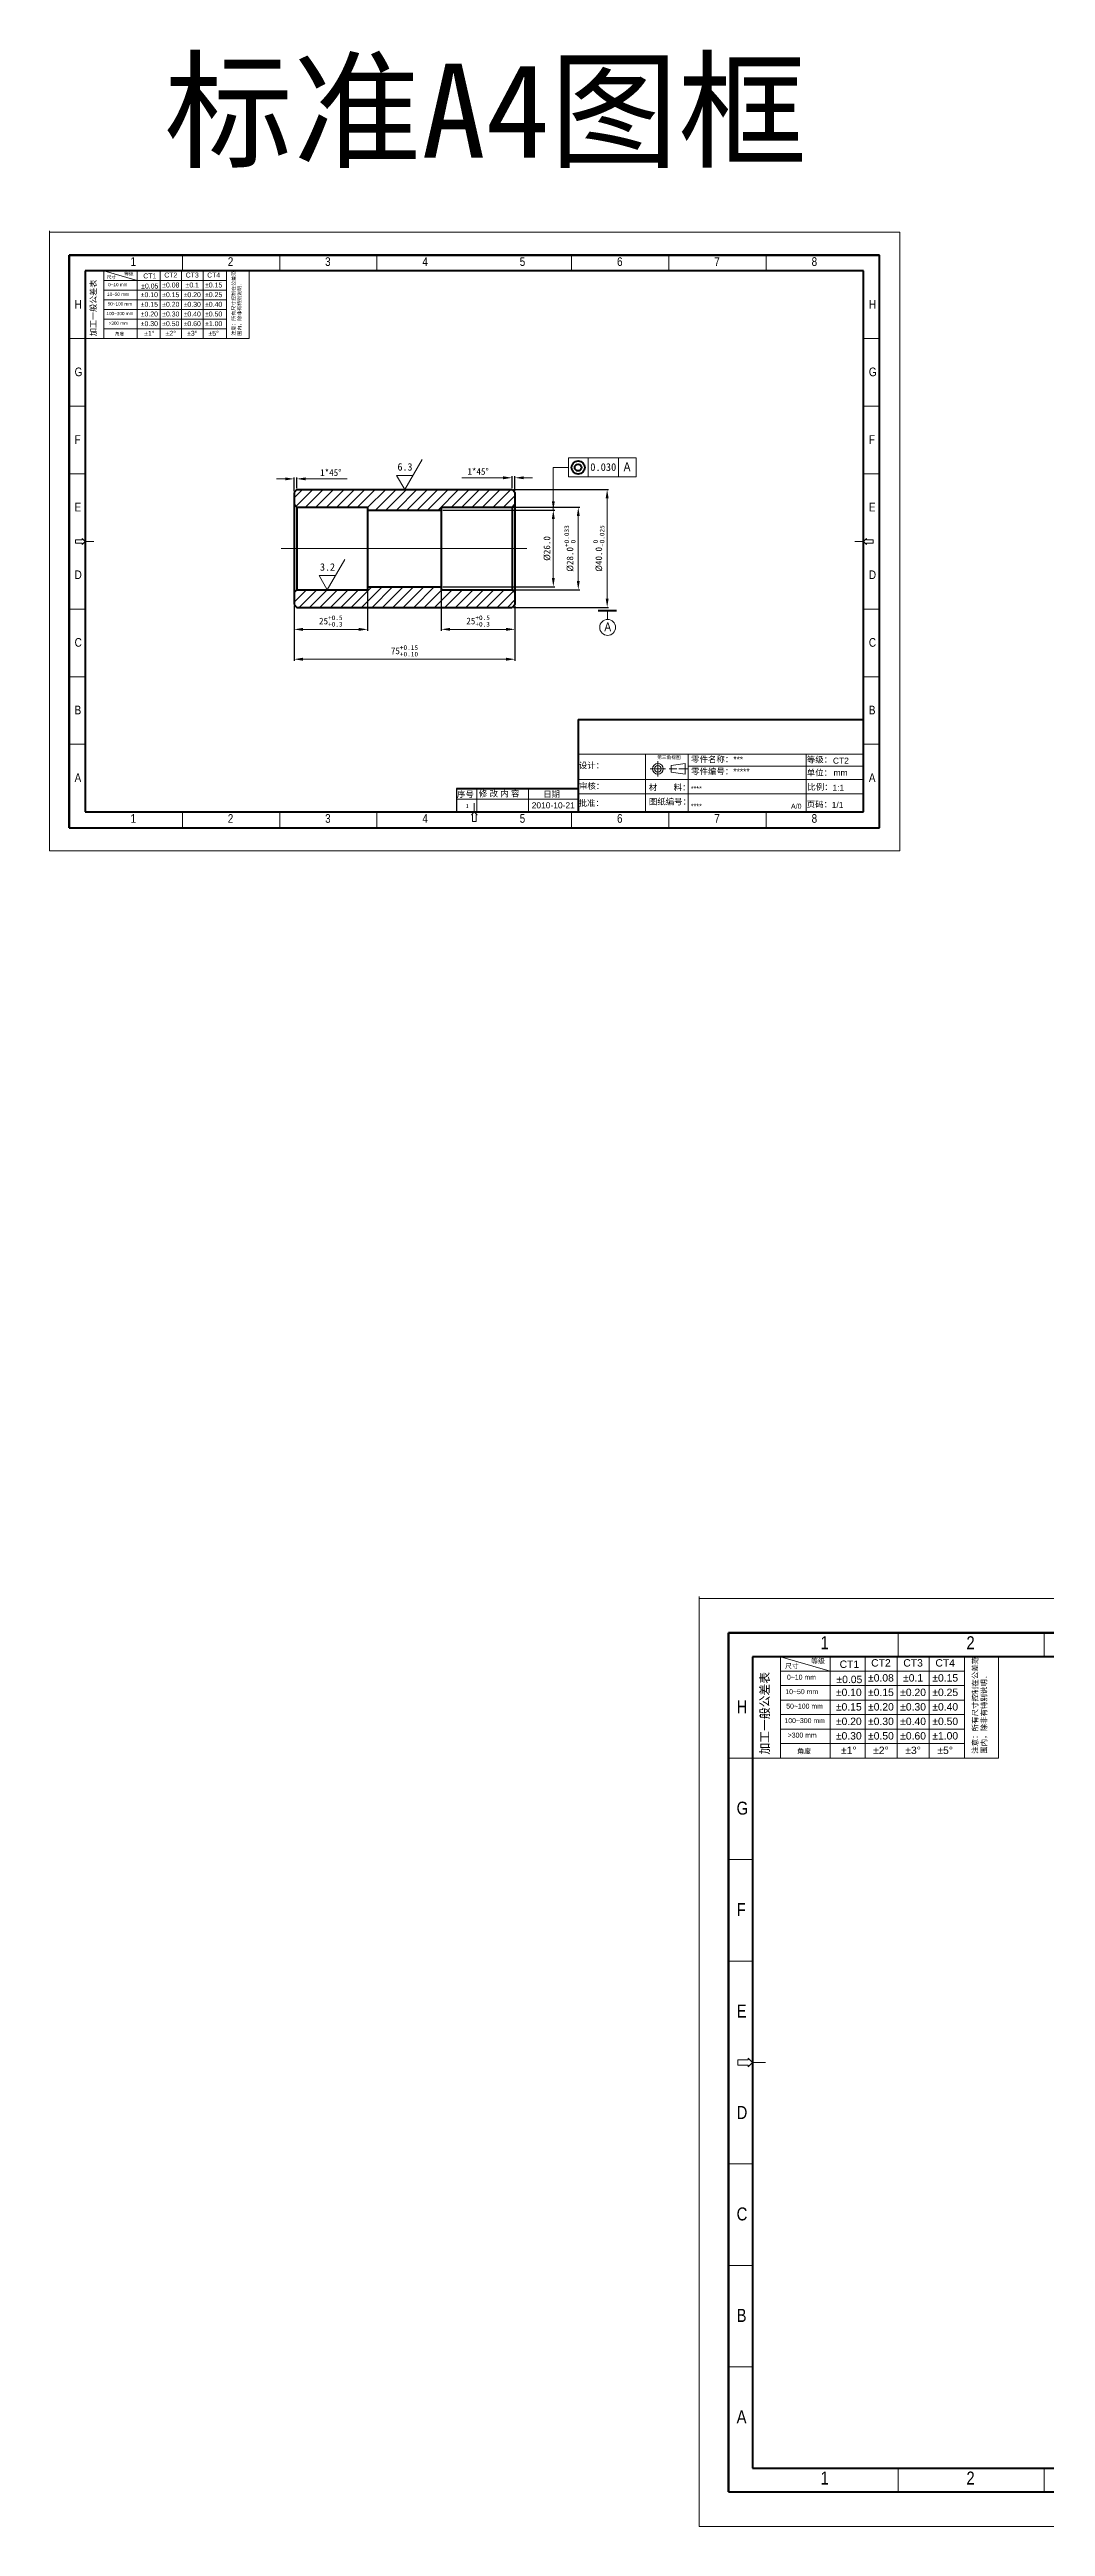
# Model space of a CAD drawing. Header units: millimetres. Extents: x -701 to 1485, y 792 to 1708.
# Drawn here: x 482 to 820, y 792 to 1633 of the extents above; entities that cross this region are included whole.
import ezdxf
from ezdxf.enums import TextEntityAlignment as Align
from ezdxf.lldxf.tags import DXFTag

# ---------------------------------------------------------------- set-up
doc = ezdxf.new("R2010")
doc.units = ezdxf.units.MM
for name, color, linetype, lineweight in [('中心线', 7, 'CENTER', 18), ('粗实线', 7, 'Continuous', 40), ('细实线', 7, 'Continuous', 18)]:
    doc.layers.add(name, color=color, linetype=linetype, lineweight=lineweight)
doc.styles.add('SEACAD_arial_ttf', font='arial.ttf', dxfattribs={"height": 0.2})
doc.styles.add('TT', font='')
doc.styles.get('TT').set_extended_font_data('SimSun')
tags = doc.linetypes.add('CENTER', pattern=[0.6, 0.375, -0.075, 0.075, -0.075]).pattern_tags.tags
tags[10:11] = [DXFTag(74, 4), DXFTag(75, 0), DXFTag(340, '0'), DXFTag(46, 1.0), DXFTag(50, 0.0), DXFTag(44, 0.0), DXFTag(45, 0.0)]
tags[8:9] = [DXFTag(74, 4), DXFTag(75, 0), DXFTag(340, '0'), DXFTag(46, 1.0), DXFTag(50, 0.0), DXFTag(44, 0.0), DXFTag(45, 0.0)]
tags[6:7] = [DXFTag(74, 4), DXFTag(75, 0), DXFTag(340, '0'), DXFTag(46, 1.0), DXFTag(50, 0.0), DXFTag(44, 0.0), DXFTag(45, 0.0)]
tags[4:5] = [DXFTag(74, 4), DXFTag(75, 0), DXFTag(340, '0'), DXFTag(46, 1.0), DXFTag(50, 0.0), DXFTag(44, 0.0), DXFTag(45, 0.0)]
doc.dimstyles.new('A4', dxfattribs={"dimtxt": 2.25, "dimasz": 3, "dimexe": 0.5, "dimexo": 0.5, "dimgap": 1, "dimtad": 1, "dimdec": 1, "dimzin": 0, "dimdsep": 46, "dimtxsty": 'Standard', "dimcen": 0, "dimclrd": 256, "dimclre": 256, "dimclrt": 256, "dimadec": 1, "dimazin": 0, "dimtp": 0.01, "dimtm": 0.01, "dimtfac": 0.6, "dimtdec": 1, "dimtofl": 0, "dimtmove": 0, "dimatfit": 3, "dimfxl": 0, "dimtolj": 1, "dimtzin": 0, "dimlwd": 9, "dimarcsym": 0})

# ---------------------------------------------------------------- blocks, each defined once
blk = doc.blocks.new('*D9')
at = {"layer": 'Defpoints', "color": 0}
for p in [(614.6, 1476.35), (652.63, 1476.35), (614.6, 1450.35)]:
    blk.add_point(p, dxfattribs=at)
at = {"layer": '细实线', "lineweight": -2}
for p, q in [((615.1, 1476.35), (653.13, 1476.35)), ((615.1, 1450.35), (653.13, 1450.35))]:
    blk.add_line(p, q, dxfattribs=at)
at = {"layer": '细实线', "lineweight": 9}
blk.add_line((652.63, 1453.35), (652.63, 1473.35), dxfattribs=at)
at = {"layer": '细实线'}
for points in [[(652.13, 1473.35), (653.13, 1473.35), (652.63, 1476.35)], [(652.13, 1453.35), (653.13, 1453.35), (652.63, 1450.35)]]:
    blk.add_solid(points, dxfattribs=at)
at = {"layer": '细实线', "insert": (650.5, 1463.35), "char_height": 2.25, "attachment_point": 5, "rotation": 90}
blk.add_mtext('\\A1;%%c26.0', dxfattribs=at)
blk = doc.blocks.new('*D10')
at = {"layer": 'Defpoints', "color": 0}
for p in [(638.6, 1477.35), (638.6, 1449.35), (661.1, 1449.35)]:
    blk.add_point(p, dxfattribs=at)
at = {"layer": '细实线', "lineweight": -2}
for p, q in [((639.1, 1477.35), (661.6, 1477.35)), ((639.1, 1449.35), (661.6, 1449.35))]:
    blk.add_line(p, q, dxfattribs=at)
at = {"layer": '细实线', "lineweight": 9}
blk.add_line((661.1, 1474.35), (661.1, 1452.35), dxfattribs=at)
at = {"layer": '细实线'}
for points in [[(660.6, 1474.35), (661.6, 1474.35), (661.1, 1477.35)], [(660.6, 1452.35), (661.6, 1452.35), (661.1, 1449.35)]]:
    blk.add_solid(points, dxfattribs=at)
at = {"layer": '细实线', "insert": (658.27, 1463.35), "char_height": 2.25, "attachment_point": 5, "rotation": 90}
blk.add_mtext('\\A1;%%c28.0{\\H0.7x;\\S+0.033^  0;}', dxfattribs=at)
blk = doc.blocks.new('*D11')
at = {"layer": 'Defpoints', "color": 0}
for p in [(564.6, 1482.35), (565.6, 1486.98), (565.6, 1483.35)]:
    blk.add_point(p, dxfattribs=at)
at = {"layer": '细实线', "lineweight": 9}
for p, q in [((561.6, 1486.98), (558.6, 1486.98)), ((568.6, 1486.98), (582.6, 1486.98))]:
    blk.add_line(p, q, dxfattribs=at)
at = {"layer": '细实线', "lineweight": -2}
for p, q in [((564.6, 1482.85), (564.6, 1487.48)), ((565.6, 1483.85), (565.6, 1487.48))]:
    blk.add_line(p, q, dxfattribs=at)
at = {"layer": '细实线'}
for points in [[(561.6, 1487.48), (561.6, 1486.48), (564.6, 1486.98)], [(568.6, 1487.48), (568.6, 1486.48), (565.6, 1486.98)]]:
    blk.add_solid(points, dxfattribs=at)
at = {"layer": '细实线', "insert": (577.1, 1489.1), "char_height": 2.25, "attachment_point": 5}
blk.add_mtext('\\A1;1*45%%d', dxfattribs=at)
blk = doc.blocks.new('*D12')
at = {"layer": 'Defpoints', "color": 0}
for p in [(638.6, 1487.35), (638.6, 1483.35), (639.6, 1482.35)]:
    blk.add_point(p, dxfattribs=at)
at = {"layer": '细实线', "lineweight": 9}
for p, q in [((635.6, 1487.35), (621.6, 1487.35)), ((642.6, 1487.35), (645.6, 1487.35))]:
    blk.add_line(p, q, dxfattribs=at)
at = {"layer": '细实线', "lineweight": -2}
for p, q in [((638.6, 1483.85), (638.6, 1487.85)), ((639.6, 1482.85), (639.6, 1487.85))]:
    blk.add_line(p, q, dxfattribs=at)
at = {"layer": '细实线'}
for points in [[(635.6, 1487.85), (635.6, 1486.85), (638.6, 1487.35)], [(642.6, 1487.85), (642.6, 1486.85), (639.6, 1487.35)]]:
    blk.add_solid(points, dxfattribs=at)
at = {"layer": '细实线', "insert": (627.1, 1489.47), "char_height": 2.25, "attachment_point": 5}
blk.add_mtext('\\A1;1*45%%d', dxfattribs=at)
blk = doc.blocks.new('*D13')
at = {"layer": 'Defpoints', "color": 0}
for p in [(638.6, 1483.35), (638.6, 1443.35), (670.9, 1443.35)]:
    blk.add_point(p, dxfattribs=at)
at = {"layer": '细实线', "lineweight": -2}
for p, q in [((639.1, 1483.35), (671.4, 1483.35)), ((639.1, 1443.35), (671.4, 1443.35))]:
    blk.add_line(p, q, dxfattribs=at)
at = {"layer": '细实线', "lineweight": 9}
blk.add_line((670.9, 1480.35), (670.9, 1446.35), dxfattribs=at)
at = {"layer": '细实线'}
for points in [[(670.4, 1480.35), (671.4, 1480.35), (670.9, 1483.35)], [(670.4, 1446.35), (671.4, 1446.35), (670.9, 1443.35)]]:
    blk.add_solid(points, dxfattribs=at)
at = {"layer": '细实线', "insert": (668.07, 1463.35), "char_height": 2.25, "attachment_point": 5, "rotation": 90}
blk.add_mtext('\\A1;%%c40.0{\\H0.7x;\\S 0^ -0.025;}', dxfattribs=at)
blk = doc.blocks.new('*D14')
at = {"layer": 'Defpoints', "color": 0}
for p in [(614.6, 1449.35), (639.6, 1444.35), (639.6, 1435.89)]:
    blk.add_point(p, dxfattribs=at)
at = {"layer": '细实线', "lineweight": -2}
for p, q in [((614.6, 1448.85), (614.6, 1435.39)), ((639.6, 1443.85), (639.6, 1435.39))]:
    blk.add_line(p, q, dxfattribs=at)
at = {"layer": '细实线', "lineweight": 9}
blk.add_line((617.6, 1435.89), (636.6, 1435.89), dxfattribs=at)
at = {"layer": '细实线'}
for points in [[(617.6, 1436.39), (617.6, 1435.39), (614.6, 1435.89)], [(636.6, 1436.39), (636.6, 1435.39), (639.6, 1435.89)]]:
    blk.add_solid(points, dxfattribs=at)
at = {"layer": '细实线', "insert": (627.1, 1438.73), "char_height": 2.25, "attachment_point": 5}
blk.add_mtext('\\A1;25{\\H0.7x;\\S+0.5^ +0.3;}', dxfattribs=at)
blk = doc.blocks.new('*D15')
at = {"layer": 'Defpoints', "color": 0}
for p in [(589.6, 1449.35), (564.6, 1444.35), (589.6, 1435.88)]:
    blk.add_point(p, dxfattribs=at)
at = {"layer": '细实线', "lineweight": -2}
for p, q in [((589.6, 1448.85), (589.6, 1435.38)), ((564.6, 1443.85), (564.6, 1435.38))]:
    blk.add_line(p, q, dxfattribs=at)
at = {"layer": '细实线', "lineweight": 9}
blk.add_line((567.6, 1435.88), (586.6, 1435.88), dxfattribs=at)
at = {"layer": '细实线'}
for points in [[(567.6, 1436.38), (567.6, 1435.38), (564.6, 1435.88)], [(586.6, 1436.38), (586.6, 1435.38), (589.6, 1435.88)]]:
    blk.add_solid(points, dxfattribs=at)
at = {"layer": '细实线', "insert": (577.1, 1438.72), "char_height": 2.25, "attachment_point": 5}
blk.add_mtext('\\A1;25{\\H0.7x;\\S+0.5^ +0.3;}', dxfattribs=at)
blk = doc.blocks.new('*D16')
at = {"layer": 'Defpoints', "color": 0}
for p in [(564.6, 1444.35), (639.6, 1444.35), (639.6, 1425.75)]:
    blk.add_point(p, dxfattribs=at)
at = {"layer": '细实线', "lineweight": -2}
for p, q in [((564.6, 1443.85), (564.6, 1425.25)), ((639.6, 1443.85), (639.6, 1425.25))]:
    blk.add_line(p, q, dxfattribs=at)
at = {"layer": '细实线', "lineweight": 9}
blk.add_line((567.6, 1425.75), (636.6, 1425.75), dxfattribs=at)
at = {"layer": '细实线'}
for points in [[(567.6, 1426.25), (567.6, 1425.25), (564.6, 1425.75)], [(636.6, 1426.25), (636.6, 1425.25), (639.6, 1425.75)]]:
    blk.add_solid(points, dxfattribs=at)
at = {"layer": '细实线', "insert": (602.1, 1428.58), "char_height": 2.25, "attachment_point": 5}
blk.add_mtext('\\A1;75{\\H0.7x;\\S+0.15^ +0.10;}', dxfattribs=at)

msp = doc.modelspace()

# ---------------------------------------------------------------- hatches: boundary and pattern name
at = {"layer": '细实线'}
h = msp.add_hatch(dxfattribs=at)
h.set_pattern_fill('ANSI31', color=256, scale=20, style=0)
h.set_pattern_definition([(45, (57.1675, 1347.8352), (-1.767767, 1.767767), [])])
h.paths.add_polyline_path([(614.6, 1476.35), (614.6, 1477.35), (638.6, 1477.35), (639.6, 1478.35), (639.6, 1482.35), (638.6, 1483.35), (565.6, 1483.35), (564.6, 1482.35), (564.6, 1478.35), (565.6, 1477.35), (589.6, 1477.35), (589.6, 1476.35)])
h.paths.add_polyline_path([(638.6, 1443.35), (639.6, 1444.35), (639.6, 1448.35), (638.6, 1449.35), (614.6, 1449.35), (614.6, 1450.35), (589.6, 1450.35), (589.6, 1449.35), (565.6, 1449.35), (564.6, 1448.35), (564.6, 1444.35), (565.6, 1443.35)])

# ---------------------------------------------------------------- linework, layer by layer
msp.add_line((619.71, 1381.8), (619.71, 1373.89))
at = {"layer": '中心线'}
msp.add_line((560.27, 1463.35), (643.64, 1463.35), dxfattribs=at)
at = {"layer": '粗实线'}
for p, q in [((488.3, 1562.96), (488.3, 1368.52)), ((488.3, 1368.52), (488.3, 1562.96)), ((763.3, 1562.96), (488.3, 1562.96)), ((488.3, 1562.96), (763.3, 1562.96)), ((493.67, 1557.59), (493.67, 1373.89)), ((757.93, 1557.59), (493.67, 1557.59)), ((757.93, 1373.89), (757.93, 1557.59)), ((763.3, 1368.52), (763.3, 1562.96)), ((763.3, 1368.52), (763.3, 1562.96)), ((565.6, 1483.35), (564.6, 1482.35)), ((564.6, 1482.35), (564.6, 1478.35)), ((565.6, 1483.35), (638.6, 1483.35)), ((638.6, 1483.35), (639.6, 1482.35)), ((639.6, 1482.35), (639.6, 1478.35)), ((565.6, 1477.35), (564.6, 1478.35)), ((564.6, 1478.35), (564.6, 1448.35)), ((565.6, 1477.35), (589.6, 1477.35)), ((565.6, 1477.35), (565.6, 1449.35)), ((589.6, 1477.35), (589.6, 1449.35)), ((589.6, 1476.35), (614.6, 1476.35)), ((614.6, 1477.35), (638.6, 1477.35)), ((614.6, 1477.35), (614.6, 1449.35)), ((638.6, 1477.35), (639.6, 1478.35)), ((638.6, 1477.35), (638.6, 1449.35)), ((639.6, 1478.35), (639.6, 1448.35)), ((565.6, 1449.35), (564.6, 1448.35)), ((564.6, 1448.35), (564.6, 1444.35)), ((565.6, 1449.35), (589.6, 1449.35)), ((589.6, 1450.35), (614.6, 1450.35)), ((614.6, 1449.35), (638.6, 1449.35)), ((638.6, 1449.35), (639.6, 1448.35)), ((639.6, 1448.35), (639.6, 1444.35)), ((564.6, 1444.35), (565.6, 1443.35)), ((565.6, 1443.35), (638.6, 1443.35)), ((639.6, 1444.35), (638.6, 1443.35)), ((667.8, 1442.29), (674.03, 1442.29)), ((763.3, 1368.52), (763.3, 1418.78)), ((661.02, 1405.26), (757.93, 1405.26)), ((661.02, 1405.26), (661.02, 1373.89)), ((619.71, 1381.8), (661.02, 1381.8)), ((493.67, 1373.89), (757.93, 1373.89)), ((488.3, 1368.52), (763.3, 1368.52)), ((488.3, 1368.52), (763.3, 1368.52)), ((712.14, 1095.13), (712.14, 803.47)), ((712.14, 803.47), (712.14, 1095.13)), ((1124.64, 1095.13), (712.14, 1095.13)), ((712.14, 1095.13), (1124.64, 1095.13)), ((720.19, 1087.08), (720.19, 811.52)), ((1116.58, 1087.08), (720.19, 1087.08)), ((720.19, 811.52), (1116.58, 811.52)), ((712.14, 803.47), (1124.64, 803.47)), ((712.14, 803.47), (1124.64, 803.47))]:
    msp.add_line(p, q, dxfattribs=at)
for radius in [2.23, 1.17]:
    msp.add_circle((661.05, 1490.83), radius, dxfattribs=at)
at = {"layer": '细实线'}
for p, q in [((481.61, 1360.72), (481.61, 1571.18)), ((481.61, 1570.76), (770.3, 1570.76)), ((770.3, 1360.72), (770.3, 1570.76)), ((500.02, 1557.59), (511.31, 1554.31)), ((500.02, 1534.63), (500.02, 1557.59)), ((511.31, 1534.63), (511.31, 1557.59)), ((519.17, 1534.63), (519.17, 1557.59)), ((526.44, 1534.63), (526.44, 1557.59)), ((526.71, 1562.96), (526.71, 1557.59)), ((528.63, 1557.59), (546.92, 1557.59)), ((533.72, 1534.63), (533.72, 1557.59)), ((541.67, 1534.63), (541.67, 1557.59)), ((549.38, 1534.63), (549.38, 1557.59)), ((559.74, 1562.96), (559.74, 1557.59)), ((592.77, 1562.96), (592.77, 1557.59)), ((658.84, 1562.96), (658.84, 1557.59)), ((691.87, 1562.96), (691.87, 1557.59)), ((724.9, 1562.96), (724.9, 1557.59)), ((541.67, 1554.31), (500.02, 1554.31)), ((541.67, 1551.03), (500.02, 1551.03)), ((541.67, 1547.75), (500.02, 1547.75)), ((541.67, 1544.47), (500.02, 1544.47)), ((541.67, 1541.19), (500.02, 1541.19)), ((493.67, 1534.63), (488.3, 1534.63)), ((549.38, 1534.63), (493.67, 1534.63)), ((541.67, 1537.91), (500.02, 1537.91)), ((763.3, 1534.63), (757.93, 1534.63)), ((493.67, 1511.66), (488.3, 1511.66)), ((763.3, 1511.66), (757.93, 1511.66)), ((493.67, 1488.7), (488.3, 1488.7)), ((602.19, 1483.35), (608.1, 1493.58)), ((657.76, 1490.89), (652.63, 1490.89)), ((657.76, 1494.16), (680.75, 1494.16)), ((657.76, 1494.16), (657.76, 1487.62)), ((664.47, 1494.16), (664.47, 1487.62)), ((674.79, 1494.16), (674.79, 1487.62)), ((680.75, 1494.16), (680.75, 1487.62)), ((763.3, 1488.7), (757.93, 1488.7)), ((602.19, 1483.35), (599.41, 1488.16)), ((599.41, 1488.16), (604.97, 1488.16)), ((680.75, 1487.62), (657.76, 1487.62)), ((490.41, 1465.15), (490.41, 1466.32)), ((492.69, 1466.32), (490.41, 1466.32)), ((492.69, 1465.15), (490.41, 1465.15)), ((493.67, 1465.74), (492.69, 1466.74)), ((492.69, 1466.32), (492.69, 1466.74)), ((493.67, 1465.74), (492.69, 1464.73)), ((492.69, 1464.73), (492.69, 1465.15)), ((493.67, 1465.74), (496.67, 1465.74)), ((757.93, 1465.74), (754.93, 1465.74)), ((757.93, 1465.74), (758.91, 1466.74)), ((757.93, 1465.74), (758.91, 1464.73)), ((758.91, 1466.32), (758.91, 1466.74)), ((758.91, 1466.32), (761.2, 1466.32)), ((758.91, 1464.73), (758.91, 1465.15)), ((758.91, 1465.15), (761.2, 1465.15)), ((761.2, 1465.15), (761.2, 1466.32)), ((575.9, 1449.35), (581.8, 1459.58)), ((575.9, 1449.35), (573.12, 1454.16)), ((573.12, 1454.16), (578.68, 1454.16)), ((493.67, 1442.78), (488.3, 1442.78)), ((671.07, 1439.25), (671.07, 1442.29)), ((763.3, 1442.78), (757.93, 1442.78)), ((493.67, 1419.81), (488.3, 1419.81)), ((763.3, 1419.81), (757.93, 1419.81)), ((493.67, 1396.85), (488.3, 1396.85)), ((763.3, 1396.85), (757.93, 1396.85)), ((661.02, 1393.55), (757.93, 1393.55)), ((661.02, 1393.54), (757.93, 1393.54)), ((683.94, 1393.54), (683.94, 1373.87)), ((690.74, 1388.53), (685.5, 1388.53)), ((688.12, 1391.18), (688.12, 1385.89)), ((694.6, 1388.53), (692, 1388.53)), ((692.67, 1389.64), (697.35, 1390.36)), ((692.67, 1389.64), (692.67, 1387.43)), ((698.35, 1388.53), (695.23, 1388.53)), ((697.35, 1390.36), (697.35, 1386.71)), ((698.35, 1393.54), (698.35, 1373.94)), ((698.35, 1389.42), (757.93, 1389.42)), ((738.51, 1393.54), (738.51, 1373.83)), ((626.71, 1381.8), (626.71, 1373.92)), ((644.17, 1381.8), (644.16, 1373.89)), ((660.97, 1384.9), (683.89, 1384.9)), ((661.02, 1380.01), (683.94, 1380.01)), ((757.93, 1384.89), (683.94, 1384.89)), ((757.93, 1380.01), (683.94, 1380.01)), ((692.67, 1387.43), (697.35, 1386.71)), ((526.71, 1373.89), (526.71, 1368.52)), ((559.74, 1373.89), (559.74, 1368.52)), ((592.77, 1373.89), (592.77, 1368.52)), ((619.73, 1378.28), (661.02, 1378.28)), ((625.8, 1373.89), (624.8, 1372.91)), ((624.8, 1372.91), (625.22, 1372.91)), ((625.22, 1372.91), (625.22, 1370.62)), ((625.8, 1373.89), (625.8, 1376.89)), ((625.8, 1373.89), (626.81, 1372.91)), ((626.39, 1372.91), (626.39, 1370.62)), ((626.39, 1372.91), (626.81, 1372.91)), ((658.84, 1373.89), (658.84, 1368.52)), ((691.87, 1373.89), (691.87, 1368.52)), ((724.9, 1373.89), (724.9, 1368.52)), ((625.22, 1370.62), (626.39, 1370.62)), ((481.61, 1360.72), (770.3, 1360.72)), ((702.1, 791.77), (702.1, 1107.46)), ((702.1, 1106.83), (1135.14, 1106.83)), ((769.74, 1095.13), (769.74, 1087.08)), ((819.29, 1095.13), (819.29, 1087.08)), ((729.71, 1087.08), (746.65, 1082.16)), ((729.71, 1052.63), (729.71, 1087.08)), ((746.65, 1052.63), (746.65, 1087.08)), ((758.44, 1052.63), (758.44, 1087.08)), ((769.35, 1052.63), (769.35, 1087.08)), ((772.62, 1087.08), (800.05, 1087.08)), ((780.25, 1052.63), (780.25, 1087.08)), ((792.19, 1052.63), (792.19, 1087.08)), ((803.75, 1052.63), (803.75, 1087.08)), ((792.19, 1082.16), (729.71, 1082.16)), ((792.19, 1077.24), (729.71, 1077.24)), ((792.19, 1072.32), (729.71, 1072.32)), ((792.19, 1067.4), (729.71, 1067.4)), ((792.19, 1062.48), (729.71, 1062.48)), ((720.19, 1052.63), (712.14, 1052.63)), ((803.75, 1052.63), (720.19, 1052.63)), ((792.19, 1057.55), (729.71, 1057.55)), ((720.19, 1018.19), (712.14, 1018.19)), ((720.19, 983.75), (712.14, 983.75)), ((720.19, 949.3), (718.72, 950.81)), ((718.72, 950.18), (718.72, 950.81)), ((715.29, 948.42), (715.29, 950.18)), ((718.72, 950.18), (715.29, 950.18)), ((718.72, 948.42), (715.29, 948.42)), ((720.19, 949.3), (718.72, 947.79)), ((718.72, 947.79), (718.72, 948.42)), ((720.19, 949.3), (724.69, 949.3)), ((720.19, 914.86), (712.14, 914.86)), ((720.19, 880.41), (712.14, 880.41)), ((720.19, 845.97), (712.14, 845.97)), ((769.74, 811.52), (769.74, 803.47)), ((819.29, 811.52), (819.29, 803.47)), ((702.1, 791.77), (1135.14, 791.77))]:
    msp.add_line(p, q, dxfattribs=at)
for points in [[(490.41, 1466.32), (490.41, 1465.15), (492.69, 1465.15), (492.69, 1464.73), (493.67, 1465.74), (492.69, 1466.74), (492.69, 1466.32), (490.41, 1466.32)], [(490.41, 1466.32), (490.41, 1465.15), (492.69, 1465.15), (492.69, 1464.73), (493.67, 1465.74), (492.69, 1466.74), (492.69, 1466.32), (490.41, 1466.32)], [(761.2, 1466.32), (758.91, 1466.32), (758.91, 1466.74), (757.93, 1465.74), (758.91, 1464.73), (758.91, 1465.15), (761.2, 1465.15), (761.2, 1466.32)], [(761.2, 1466.32), (758.91, 1466.32), (758.91, 1466.74), (757.93, 1465.74), (758.91, 1464.73), (758.91, 1465.15), (761.2, 1465.15), (761.2, 1466.32)], [(626.39, 1372.91), (626.81, 1372.91), (625.8, 1373.89), (624.8, 1372.91), (625.22, 1372.91), (625.22, 1370.62), (626.39, 1370.62), (626.39, 1372.91)], [(626.39, 1372.91), (626.81, 1372.91), (625.8, 1373.89), (624.8, 1372.91), (625.22, 1372.91), (625.22, 1370.62), (626.39, 1370.62), (626.39, 1372.91)], [(715.29, 950.18), (715.29, 948.42), (718.72, 948.42), (718.72, 947.79), (720.19, 949.3), (718.72, 950.81), (718.72, 950.18), (715.29, 950.18)], [(715.29, 950.18), (715.29, 948.42), (718.72, 948.42), (718.72, 947.79), (720.19, 949.3), (718.72, 950.81), (718.72, 950.18), (715.29, 950.18)]]:
    msp.add_lwpolyline(points, close=True, dxfattribs=at)
for points in [[(490.41, 1466.32), (492.69, 1466.32), (492.69, 1466.74), (493.67, 1465.74), (492.69, 1464.73), (492.69, 1465.15), (490.41, 1465.15), (490.41, 1466.32)], [(490.41, 1466.32), (492.69, 1466.32), (492.69, 1466.74), (493.67, 1465.74), (492.69, 1464.73), (492.69, 1465.15), (490.41, 1465.15), (490.41, 1466.32)], [(761.2, 1466.32), (758.91, 1466.32), (758.91, 1466.74), (757.93, 1465.74), (758.91, 1464.73), (758.91, 1465.15), (761.2, 1465.15), (761.2, 1466.32)], [(761.2, 1466.32), (758.91, 1466.32), (758.91, 1466.74), (757.93, 1465.74), (758.91, 1464.73), (758.91, 1465.15), (761.2, 1465.15), (761.2, 1466.32)], [(626.39, 1372.91), (626.39, 1370.62), (625.22, 1370.62), (625.22, 1372.91), (624.8, 1372.91), (625.8, 1373.89), (626.81, 1372.91), (626.39, 1372.91)], [(626.39, 1372.91), (626.39, 1370.62), (625.22, 1370.62), (625.22, 1372.91), (624.8, 1372.91), (625.8, 1373.89), (626.81, 1372.91), (626.39, 1372.91)], [(715.29, 950.18), (718.72, 950.18), (718.72, 950.81), (720.19, 949.3), (718.72, 947.79), (718.72, 948.42), (715.29, 948.42), (715.29, 950.18)], [(715.29, 950.18), (718.72, 950.18), (718.72, 950.81), (720.19, 949.3), (718.72, 947.79), (718.72, 948.42), (715.29, 948.42), (715.29, 950.18)]]:
    msp.add_lwpolyline(points, dxfattribs=at)
for centre, radius in [((671.07, 1436.55), 2.7), ((688.12, 1388.53), 1.83), ((688.12, 1388.53), 1.1)]:
    msp.add_circle(centre, radius, dxfattribs=at)

# ---------------------------------------------------------------- texts
at = {"layer": '细实线', "style": 'SEACAD_arial_ttf'}
for s, height, p in [('尺寸', 1.117, (501.06, 1554.91)), ('等级', 1.117, (506.96, 1556.06)), ('尺寸', 1.676, (731.27, 1083.06)), ('等级', 1.676, (740.13, 1084.78))]:
    msp.add_text(s, height=height, dxfattribs=at).set_placement(p)
at = {"layer": '细实线', "style": 'SEACAD_arial_ttf', "width": 0.819}
for s, height, p in [('1', 2.94, (509.09, 1562.22)), ('2', 2.94, (542.12, 1562.22)), ('3', 2.94, (575.15, 1562.22)), ('4', 2.94, (608.18, 1562.22)), ('5', 2.94, (641.22, 1562.22)), ('6', 2.94, (674.25, 1562.22)), ('7', 2.94, (707.28, 1562.22)), ('8', 2.94, (740.31, 1562.22)), ('H', 2.94, (490.12, 1547.74)), ('H', 2.94, (759.75, 1547.74)), ('G', 2.94, (490.12, 1524.78)), ('G', 2.94, (759.75, 1524.78)), ('F', 2.94, (490.12, 1501.81)), ('F', 2.94, (759.75, 1501.81)), ('A', 3.05, (676.49, 1492.63)), ('E', 2.94, (490.12, 1478.85)), ('E', 2.94, (759.75, 1478.85)), ('D', 2.94, (490.12, 1455.89)), ('D', 2.94, (759.75, 1455.89)), ('A', 3.05, (669.94, 1438.27)), ('C', 2.94, (490.12, 1432.92)), ('C', 2.94, (759.75, 1432.92)), ('B', 2.94, (490.12, 1409.96)), ('B', 2.94, (759.75, 1409.96)), ('A', 2.94, (490.12, 1387)), ('A', 2.94, (759.75, 1387)), ('1', 2.94, (509.09, 1373.15)), ('2', 2.94, (542.12, 1373.15)), ('3', 2.94, (575.15, 1373.15)), ('4', 2.94, (608.18, 1373.15)), ('1', 1.32, (622.88, 1376.54)), ('5', 2.94, (641.22, 1373.15)), ('6', 2.94, (674.25, 1373.15)), ('7', 2.94, (707.28, 1373.15)), ('8', 2.94, (740.31, 1373.15)), ('1', 4.41, (743.31, 1094.02)), ('2', 4.41, (792.86, 1094.02)), ('H', 4.41, (714.85, 1072.3)), ('G', 4.41, (714.85, 1037.86)), ('F', 4.41, (714.85, 1003.41)), ('E', 4.41, (714.85, 968.97)), ('D', 4.41, (714.85, 934.52)), ('C', 4.41, (714.85, 900.08)), ('B', 4.41, (714.85, 865.63)), ('A', 4.41, (714.85, 831.19)), ('1', 4.41, (743.31, 810.41)), ('2', 4.41, (792.86, 810.41))]:
    msp.add_text(s, height=height, dxfattribs=at).set_placement(p, align=Align.TOP_LEFT)
at = {"layer": '细实线', "style": 'SEACAD_arial_ttf'}
for s, height, p in [('CT1', 1.676, (515.63, 1555.05)), ('CT2', 1.676, (522.77, 1555.35)), ('CT3', 1.676, (530.05, 1555.35)), ('CT4', 1.676, (537.32, 1555.35)), ('10~50 mm', 1.117, (504.85, 1549.12)), ('0~10 mm', 1.117, (504.78, 1552.4)), ('%%P0.10', 1.676, (515.5, 1548.68)), ('%%P0.05', 1.676, (515.63, 1551.6)), ('%%P0.08', 1.676, (522.77, 1551.96)), ('%%P0.15', 1.676, (522.77, 1548.68)), ('%%P0.20', 1.676, (530.05, 1548.68)), ('%%P0.1', 1.676, (530.05, 1551.96)), ('%%P0.15', 1.676, (537.32, 1551.96)), ('%%P0.25', 1.676, (537.32, 1548.68)), ('100~300 mm', 1.117, (505.5, 1542.56)), ('50~100 mm', 1.117, (505.49, 1545.84)), ('>300 mm', 1.117, (504.95, 1539.28)), ('%%P0.15', 1.676, (515.5, 1545.4)), ('%%P0.20', 1.676, (515.5, 1542.12)), ('%%P0.30', 1.676, (515.5, 1538.84)), ('%%P0.20', 1.676, (522.77, 1545.4)), ('%%P0.30', 1.676, (522.77, 1542.12)), ('%%P0.50', 1.676, (522.77, 1538.84)), ('%%P0.30', 1.676, (530.05, 1545.4)), ('%%P0.40', 1.676, (530.05, 1542.12)), ('%%P0.60', 1.676, (530.05, 1538.84)), ('%%P0.40', 1.676, (537.32, 1545.4)), ('%%p0.50', 1.676, (537.32, 1542.12)), ('%%P1.00', 1.676, (537.32, 1538.84)), ('角度', 1.117, (505.38, 1535.65)), ('%%P1%%d', 1.676, (515.5, 1535.56)), ('%%P2%%d', 1.676, (522.77, 1535.56)), ('%%P3%%d', 1.676, (530.05, 1535.56)), ('%%P5%%d', 1.676, (537.32, 1535.56)), ('第三角视图', 1.137, (691.85, 1391.87)), ('CT1', 2.514, (753.13, 1083.27)), ('CT2', 2.514, (763.84, 1083.72)), ('CT3', 2.514, (774.75, 1083.72)), ('CT4', 2.514, (785.66, 1083.72)), ('0~10 mm', 1.676, (736.85, 1079.29)), ('%%P0.05', 2.514, (753.13, 1078.1)), ('%%P0.08', 2.514, (763.84, 1078.63)), ('%%P0.1', 2.514, (774.75, 1078.63)), ('%%P0.15', 2.514, (785.66, 1078.63)), ('10~50 mm', 1.676, (736.95, 1074.37)), ('50~100 mm', 1.676, (737.91, 1069.45)), ('%%P0.10', 2.514, (752.93, 1073.71)), ('%%P0.15', 2.514, (752.93, 1068.79)), ('%%P0.15', 2.514, (763.84, 1073.71)), ('%%P0.20', 2.514, (763.84, 1068.79)), ('%%P0.20', 2.514, (774.75, 1073.71)), ('%%P0.30', 2.514, (774.75, 1068.79)), ('%%P0.25', 2.514, (785.66, 1073.71)), ('%%P0.40', 2.514, (785.66, 1068.79)), ('100~300 mm', 1.676, (737.94, 1064.53)), ('>300 mm', 1.676, (737.11, 1059.61)), ('%%P0.20', 2.514, (752.93, 1063.87)), ('%%P0.30', 2.514, (752.93, 1058.95)), ('%%P0.30', 2.514, (763.84, 1063.87)), ('%%P0.50', 2.514, (763.84, 1058.95)), ('%%P0.40', 2.514, (774.75, 1063.87)), ('%%P0.60', 2.514, (774.75, 1058.95)), ('%%p0.50', 2.514, (785.66, 1063.87)), ('%%P1.00', 2.514, (785.66, 1058.95)), ('角度', 1.676, (737.75, 1054.16)), ('%%P1%%d', 2.514, (752.93, 1054.03)), ('%%P2%%d', 2.514, (763.84, 1054.03)), ('%%P3%%d', 2.514, (774.75, 1054.03)), ('%%P5%%d', 2.514, (785.66, 1054.03))]:
    msp.add_text(s, height=height, dxfattribs=at).set_placement(p, align=Align.CENTER)
for s, height, p in [('设计：', 2.046, (661.26, 1390.7)), ('零件名称：***', 2.046, (699.4, 1392.78)), ('零件编号：*****', 2.046, (699.4, 1388.66)), ('等级：', 2.046, (738.69, 1392.69)), ('单位：', 2.046, (738.66, 1388.24)), ('CT2', 2.046, (747.54, 1392.32)), ('mm', 2.046, (747.76, 1388.27)), ('序号', 2.046, (619.92, 1380.9)), ('修 改 内 容', 2.046, (627.31, 1381.13)), ('日期', 2.046, (649.18, 1380.96)), ('审核：', 2.046, (661.33, 1383.71)), ('材       料：', 2.046, (685.05, 1383.25)), ('****', 1.705, (699.32, 1382.68)), ('比例：', 2.046, (738.85, 1383.39)), ('1:1', 2.046, (747.38, 1383.12)), ('2010-10-21', 2.046, (645.3, 1377.16)), ('批准：', 2.046, (661.2, 1377.92)), ('图纸编号：', 2.046, (685.05, 1378.41)), ('****', 1.705, (699.32, 1376.68)), ('A/0', 1.705, (733.3, 1376.68)), ('页码：', 2.046, (738.64, 1377.47)), ('1/1', 2.046, (747.13, 1377.29))]:
    msp.add_text(s, height=height, dxfattribs=at).set_placement(p, align=Align.TOP_LEFT)
at = {"layer": '细实线', "color": 140, "insert": (520.58, 1628), "char_height": 32, "width": 16703.9226, "attachment_point": 1}
msp.add_mtext('{\\fSimSun|b0|i0|c134|p54;标准A4图框}', dxfattribs=at)
at = {"layer": '细实线', "attachment_point": 1, "rotation": 90, "style": 'SEACAD_arial_ttf'}
for s, insert, char_height, width in [('{\\fSimHei|b0|i0|c134|p2;注意：所有尺寸控制在公差范围内，除非有特别说明.}', (543.49, 1535.62), 1.2053, 22.019), ('{\\fSimHei|b0|i0|c134|p2;加工一般公差表}', (495.5, 1535.43), 1.9586, 30.0322), ('{\\fSimHei|b0|i0|c134|p2;注意：所有尺寸控制在公差范围内，除非有特别说明.}', (794.91, 1054.12), 1.808, 33.0284), ('{\\fSimHei|b0|i0|c134|p2;加工一般公差表}', (722.94, 1053.84), 2.9379, 45.0482)]:
    msp.add_mtext(s, dxfattribs=dict(at, insert=insert, char_height=char_height, width=width))
at = {"layer": '细实线', "attachment_point": 1, "style": 'TT'}
for s, insert, char_height, width in [('6.3', (599.72, 1492.3), 2.5, 9.1054), ('0.030', (665.17, 1492.28), 2.592, 26.4569), ('3.2', (573.42, 1458.3), 2.5, 9.1054)]:
    msp.add_mtext(s, dxfattribs=dict(at, insert=insert, char_height=char_height, width=width))

# ---------------------------------------------------------------- dimensions: what is measured, and where the dimension line sits
at = {"layer": '细实线'}
dim = msp.add_linear_dim(base=(565.6, 1486.98), p1=(564.6, 1482.35), p2=(565.6, 1483.35), text='1*45%%d', dimstyle='A4', dxfattribs=at)
dim.commit()
dim.dimension.update_dxf_attribs({"geometry": '*D11', "text_midpoint": (577.1, 1486.98), "dimtype": 160})
for base, p1, p2, text, picture, middle in [((638.6, 1487.35), (639.6, 1482.35), (638.6, 1483.35), '1*45%%d', '*D12', (627.1, 1489.47)), ((589.6, 1435.88), (564.6, 1444.35), (589.6, 1449.35), '25{\\H0.7x;\\S+0.5^ +0.3;}', '*D15', (577.1, 1438.72)), ((639.6, 1435.89), (614.6, 1449.35), (639.6, 1444.35), '25{\\H0.7x;\\S+0.5^ +0.3;}', '*D14', (627.1, 1438.73)), ((639.6, 1425.75), (564.6, 1444.35), (639.6, 1444.35), '75{\\H0.7x;\\S+0.15^ +0.10;}', '*D16', (602.1, 1428.58))]:
    dim = msp.add_linear_dim(base=base, p1=p1, p2=p2, text=text, dimstyle='A4', dxfattribs=at)
    dim.commit()
    dim.dimension.update_dxf_attribs({"geometry": picture, "text_midpoint": middle})
for base, p1, p2, text, picture, middle in [((670.9, 1443.35), (638.6, 1483.35), (638.6, 1443.35), '%%c<>{\\H0.7x;\\S 0^ -0.025;}', '*D13', (668.07, 1463.35)), ((652.63, 1476.35), (614.6, 1450.35), (614.6, 1476.35), '%%c<>', '*D9', (650.5, 1463.35)), ((661.1, 1449.35), (638.6, 1477.35), (638.6, 1449.35), '%%c<>{\\H0.7x;\\S+0.033^  0;}', '*D10', (658.27, 1463.35))]:
    dim = msp.add_linear_dim(base=base, p1=p1, p2=p2, angle=90, text=text, dimstyle='A4', dxfattribs=at)
    dim.commit()
    dim.dimension.update_dxf_attribs({"geometry": picture, "text_midpoint": middle})

# ---------------------------------------------------------------- leaders
at = {"layer": '粗实线'}
msp.add_leader([(652.63, 1476.35), (652.63, 1490.89)], dimstyle='A4', override={"dimgap": 1, "dimtad": 0}, dxfattribs=at)

doc.saveas('drawing.dxf')
